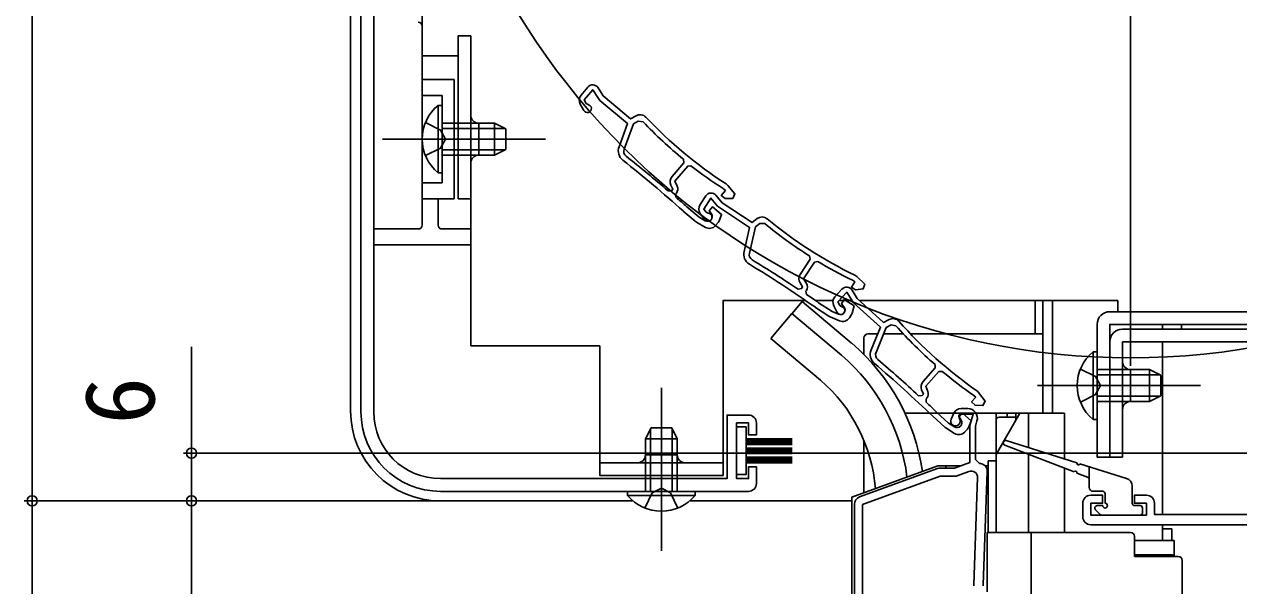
# Model space of a CAD drawing. Units: millimetres, scale not verified. Extents: x -525 to 525, y -783 to 779.
# Drawn here: x -280 to -127.4, y 288.5 to 359.1 of the extents above; entities that cross this region are included whole.
import ezdxf
from ezdxf.enums import TextEntityAlignment as Align

# ---------------------------------------------------------------- set-up
doc = ezdxf.new("R2010")
doc.units = ezdxf.units.MM
doc.header["$LTSCALE"] = 4
for name, color, linetype in [('0-3_YKK_11', 7, 'Continuous'), ('0-5_YKK_12', 2, 'Continuous'), ('0-6_YKK_13', 4, 'Continuous'), ('0-8_YKK_D', 6, 'Continuous')]:
    doc.layers.add(name, color=color, linetype=linetype)
doc.styles.add('ＭＳ ゴシック', font='')
doc.styles.get('ＭＳ ゴシック').set_extended_font_data('MS Gothic')

msp = doc.modelspace()

# ---------------------------------------------------------------- linework, layer by layer
at = {"layer": '0-3_YKK_11'}
for p, q in [((-237.698, 310.397), (-237.698, 431.904)), ((-236.098, 431.904), (-236.098, 310.397)), ((-209.188, 351.248), (-210.034, 350.244)), ((-210.137, 349.101), (-209.676, 348.298)), ((-203.46, 346.626), (-204.626, 343.448)), ((-194.373, 337.56), (-195.091, 336.461)), ((-195.539, 334.259), (-194.409, 333.603)), ((-195.054, 335.314), (-194.498, 334.572)), ((-193.142, 333.823), (-192.822, 334.202)), ((-188.125, 333.671), (-188.895, 330.375)), ((-177.256, 325.836), (-178.137, 324.863)), ((-178.28, 323.725), (-177.847, 322.905)), ((-178.756, 322.362), (-177.554, 321.848)), ((-176.323, 322.22), (-176.052, 322.636)), ((-171.693, 321.018), (-172.969, 317.882)), ((-163.539, 309.467), (-163.18, 310.236)), ((-162.274, 310.813), (-161.44, 310.813)), ((-164.209, 308.382), (-163.102, 307.686)), ((-161.828, 307.862), (-161.495, 308.23)), ((-175.037, 299.695), (-165.261, 303.253)), ((-158.996, 302.878), (-159.493, 288.63)), ((-160.693, 288.672), (-160.223, 302.124)), ((-188.998, 300.397), (-227.698, 300.397)), ((-175.695, 242.313), (-175.695, 298.755)), ((-146.999, 297.204), (-146.999, 298.904)), ((-119.999, 296.204), (-145.999, 296.204))]:
    msp.add_line(p, q, dxfattribs=at)
for points in [[(-203.119, 347.629), (-203.809, 347.233), (-207.248, 350.135), (-207.901, 351.161)], [(-209.166, 349.04), (-209.38, 349.188), (-209.635, 349.632), (-208.565, 350.9), (-207.863, 349.798)], [(-207.664, 349.57), (-204.198, 346.646), (-205.265, 343.739)], [(-202.251, 346.88), (-202.862, 346.969), (-203.46, 346.626)], [(-198.601, 339.992), (-197.127, 341.738), (-197.167, 342.164)], [(-197.952, 338.763), (-198.247, 339.402), (-196.642, 341.306), (-196.228, 341.349)], [(-199.09, 338.177), (-198.664, 338.211), (-198.501, 338.404), (-198.744, 338.927)], [(-192.182, 338.469), (-192.114, 338.409), (-191.907, 338.234), (-192.42, 337.626), (-191.951, 337.231), (-190.969, 337.228), (-190.698, 337.805), (-191.577, 338.858)], [(-198.118, 337.395), (-198.149, 337.814), (-198.066, 337.911)], [(-194.082, 335.372), (-194.312, 335.492), (-194.62, 335.902), (-193.712, 337.291), (-192.882, 336.282)], [(-187.908, 334.708), (-188.545, 334.231), (-192.312, 336.692), (-193.086, 337.631)], [(-194.451, 334.437), (-195.21, 334.878), (-196.756, 336.182), (-196.764, 336.188)], [(-192.648, 334.503), (-192.378, 335.236), (-193.504, 336.186), (-193.923, 335.689), (-193.653, 335.293)], [(-192.657, 336.081), (-188.86, 333.601), (-189.565, 330.585)], [(-197.224, 335.661), (-197.216, 335.654), (-195.682, 334.36)], [(-186.956, 334.071), (-187.573, 334.085), (-188.125, 333.671)], [(-182.493, 327.678), (-181.244, 329.591), (-181.335, 330.009)], [(-181.699, 326.538), (-182.071, 327.136), (-180.709, 329.221), (-180.303, 329.315)], [(-182.757, 325.818), (-182.339, 325.903), (-182.201, 326.114), (-182.505, 326.604)], [(-175.936, 326.949), (-175.862, 326.898), (-175.635, 326.749), (-176.07, 326.083), (-175.557, 325.748), (-174.581, 325.865), (-174.383, 326.471), (-175.383, 327.409)], [(-181.697, 325.16), (-181.779, 325.572), (-181.709, 325.679)], [(-177.311, 323.63), (-177.52, 323.784), (-177.759, 324.237), (-176.645, 325.467), (-175.983, 324.341)], [(-171.317, 322.008), (-172.02, 321.637), (-175.356, 324.657), (-175.973, 325.705)], [(-180.599, 323.547), (-180.59, 323.542), (-178.91, 322.444)], [(-177.697, 322.67), (-178.505, 323.016), (-180.198, 324.122), (-180.206, 324.127)], [(-175.915, 322.956), (-175.738, 323.717), (-176.97, 324.522), (-177.326, 323.978), (-177.01, 323.618)], [(-175.792, 324.107), (-172.43, 321.064), (-173.598, 318.195)], [(-170.476, 321.23), (-171.083, 321.34), (-171.693, 321.018)], [(-167.068, 314.218), (-165.535, 315.912), (-165.559, 316.338)], [(-166.462, 312.968), (-166.736, 313.616), (-165.064, 315.463), (-164.649, 315.491)], [(-167.62, 312.422), (-167.193, 312.44), (-167.024, 312.627), (-167.248, 313.158)], [(-160.706, 312.472), (-160.641, 312.41), (-160.44, 312.227), (-160.973, 311.638), (-160.519, 311.226), (-159.537, 311.189), (-159.247, 311.756), (-160.088, 312.839)], [(-166.676, 311.606), (-166.692, 312.025), (-166.606, 312.12)], [(-227.698, 301.997), (-191.698, 301.997), (-191.698, 309.997), (-188.998, 309.997)], [(-165.843, 309.841), (-165.836, 309.835), (-164.348, 308.487)], [(-163.114, 308.521), (-163.858, 308.989), (-165.357, 310.346), (-165.365, 310.352)], [(-161.15, 308.866), (-160.759, 310.113), (-162.465, 310.113), (-162.564, 309.902), (-162.526, 309.588)], [(-161.31, 308.524), (-161.015, 309.248), (-162.107, 310.236), (-162.543, 309.754), (-162.288, 309.349)], [(-187.998, 308.997), (-187.998, 307.497), (-188.998, 307.497), (-188.998, 308.997), (-190.498, 308.997), (-190.498, 301.997), (-188.998, 301.997), (-188.998, 303.497), (-187.998, 303.497), (-187.998, 301.397)], [(-164.919, 303.313), (-163.095, 303.313), (-161.195, 304.005), (-161.195, 308.567)], [(-160.294, 309.255), (-160.495, 308.613), (-160.495, 304.413), (-159.995, 303.913)], [(-137.999, 298.904), (-137.999, 297.504), (-118.999, 297.504), (-118.999, 303.704), (-100.199, 304.689), (-99.913, 304.403), (-96.816, 304.566), (-96.499, 304.883), (-90.377, 305.204), (-46.999, 305.204)], [(-161.296, 302.904), (-162.919, 302.313), (-164.919, 302.313), (-174.695, 298.755)], [(-145.999, 299.904), (-144.499, 299.904), (-144.499, 298.904), (-145.999, 298.904), (-145.999, 297.404), (-138.999, 297.404), (-138.999, 298.904), (-140.499, 298.904), (-140.499, 299.904), (-138.999, 299.904)], [(-174.695, 298.755), (-174.695, 248.913), (-166.695, 248.913), (-166.695, 253.813)]]:
    msp.add_lwpolyline(points, dxfattribs=at)
for centre, radius, start, end in [((-208.576, 350.732), 0.8, 32.46665, 139.85), ((-209.27, 349.599), 1, 139.85001, 209.84998), ((-207.02, 350.335), 1, 212.46662, 229.84999), ((-209.242, 348.546), 0.5, 209.84999, 81.16778), ((-202.621, 346.762), 1, 43.40258, 119.84999), ((-161.935, 385.241), 55.65, 223.57569, 230.72047), ((-161.935, 385.241), 55, 223.40257, 237.10967), ((-203.857, 343.222), 1.5, 159.85002, 231.72259), ((-203.875, 343.172), 0.8, 159.85002, 231.7164), ((-297.707, 224.291), 150, 47.94169, 51.72259), ((-297.708, 224.29), 150.651, 49.10983, 51.71639), ((-161.935, 385.241), 55.7, 231.9991, 237.10965), ((-197.836, 339.347), 1, 139.85001, 204.85001), ((-198.678, 338.427), 0.8, 319.84995, 24.84995), ((-192.344, 338.217), 1, 39.84998, 57.10965), ((-297.709, 224.289), 150.704, 47.94614, 48.63569), ((-193.703, 337.123), 0.8, 39.46665, 146.85), ((-194.254, 335.914), 1, 146.85001, 216.84998), ((-192.11, 336.918), 1, 219.46662, 236.84999), ((-195.037, 335.124), 1, 229.84989, 239.8499), ((-194.098, 334.872), 0.5, 216.84999, 88.16778), ((-194.149, 334.955), 0.6, 239.85, 34.27221), ((-193.586, 334.847), 1, 319.84994, 339.84995), ((-187.309, 333.908), 1, 50.40258, 126.84999), ((-151.615, 377.058), 55, 230.40257, 244.10967), ((-193.907, 334.468), 1, 239.85001, 319.84999), ((-151.615, 377.058), 55.65, 230.57569, 237.72047), ((-188.104, 330.244), 1.5, 166.85002, 238.72259), ((-188.116, 330.193), 0.8, 166.85002, 238.7164), ((-266.76, 200.762), 150, 54.94169, 58.72259), ((-266.761, 200.761), 150.651, 56.10983, 58.71639), ((-151.615, 377.058), 55.7, 238.9991, 244.10965), ((-181.656, 327.132), 1, 146.85001, 211.85001), ((-176.067, 326.679), 1, 46.84998, 64.10965), ((-182.379, 326.116), 0.8, 326.84995, 31.84995), ((-266.762, 200.759), 150.704, 54.94614, 55.63569), ((-176.663, 325.299), 0.8, 30.46665, 137.85), ((-177.396, 324.192), 1, 137.85001, 207.84998), ((-177.405, 323.139), 0.5, 207.84999, 79.16778), ((-177.461, 323.222), 0.6, 246.85, 41.27221), ((-175.121, 324.848), 1, 210.46662, 227.84999), ((-178.363, 323.281), 1, 236.84989, 246.8499), ((-177.161, 322.767), 1, 246.85001, 326.84999), ((-176.889, 323.183), 1, 326.84994, 346.84995), ((-170.85, 321.124), 1, 41.40258, 117.84999), ((-128.845, 358.159), 55.65, 221.57569, 228.72047), ((-128.845, 358.159), 55, 221.40257, 235.10967), ((-172.209, 317.629), 1.5, 157.85002, 229.72259), ((-172.228, 317.581), 0.8, 157.85002, 229.7164), ((-270.152, 202.046), 150, 45.94169, 49.72259), ((-270.153, 202.046), 150.651, 47.10983, 49.71639), ((-128.845, 358.159), 55.7, 229.9991, 235.10965), ((-166.327, 313.547), 1, 137.85001, 202.85001), ((-167.199, 312.657), 0.8, 317.84995, 22.84995), ((-160.878, 312.225), 1, 37.84998, 55.10965), ((-270.154, 202.044), 150.704, 45.94614, 46.63569), ((-227.698, 310.397), 10, 180.00001, 269.99999), ((-227.698, 310.397), 8.4, 180.00001, 269.99999), ((-188.998, 308.997), 1, 0.00001, 89.99999), ((-162.274, 309.813), 1, 90.00001, 155.00001), ((-161.44, 309.613), 1.2, 342.61664, 89.99999), ((-163.676, 309.229), 1, 227.84989, 237.8499), ((-162.995, 309.213), 0.6, 155.00001, 38.61222), ((-162.795, 309.029), 0.6, 237.85, 32.27221), ((-162.236, 308.901), 1, 317.84994, 337.84995), ((-160.195, 308.567), 1, 162.61662, 179.99999), ((-162.57, 308.533), 1, 237.85001, 317.84999), ((-159.995, 302.913), 1, 358.00002, 90.00002), ((-164.919, 302.313), 1, 89.99994, 109.99995), ((-161.023, 302.152), 0.8, 358.00002, 110.00004), ((-188.998, 301.397), 1, 270.00001, 359.99999), ((-174.695, 298.755), 1, 110.00002, 179.99999), ((-145.999, 298.904), 1, 90.00001, 179.99999), ((-138.999, 298.904), 1, 0.00001, 89.99999), ((-145.999, 297.204), 1, 180.00001, 269.99999), ((-156.495, 288.525), 4.2, 177.9998, 179.99983), ((-156.495, 288.525), 3, 177.99973, 179.99975)]:
    msp.add_arc(centre, radius, start, end, dxfattribs=at)
at = {"layer": '0-5_YKK_12'}
for p, q in [((-140.998, 316.2), (-140.998, 498.2)), ((-151.999, 324.397), (-151.999, 310.216)), ((-150.799, 324.397), (-150.799, 310.216)), ((-183.55, 322.747), (-186.186, 319.606)), ((-177.328, 317.526), (-183.55, 322.747)), ((-136.999, 321.397), (-136.999, 320.804)), ((-179.963, 314.385), (-186.186, 319.606)), ((-45.999, 319.204), (-137, 319.204)), ((-136.999, 319.204), (-136.999, 297.5)), ((-169.331, 310.216), (-149.299, 310.216)), ((-154.899, 310.216), (-157.899, 305.02)), ((-157.899, 295.213), (-157.899, 310.207)), ((-156.499, 309.716), (-156.499, 310.216)), ((-155.399, 309.35), (-155.399, 310.216)), ((-153.799, 305.901), (-153.799, 310.216)), ((-149.299, 304.482), (-149.299, 310.216)), ((-155.399, 309.716), (-157.499, 309.716)), ((-153.799, 295.213), (-153.799, 305.054)), ((-149.299, 295.213), (-149.299, 303.308)), ((-136.999, 296.201), (-136.999, 294.213)), ((-136.999, 295.7), (-135.799, 295.7)), ((-135.799, 295.7), (-135.799, 294.213))]:
    msp.add_line(p, q, dxfattribs=at)
msp.add_circle((-140.998, 407.2), 90, dxfattribs=at)
for centre, radius, start, end in [((-192.999, 299.216), 24.1, 7.10626, 49.44067), ((-192.999, 299.216), 20, 4.40191, 49.32605), ((-157.499, 309.316), 0.4, 90, 180)]:
    msp.add_arc(centre, radius, start, end, dxfattribs=at)
at = {"layer": '0-6_YKK_13'}
for p, q in [((-238.998, 431.754), (-238.998, 310.5)), ((-229.998, 355.197), (-229.998, 427.428)), ((-229.998, 358.897), (-229.998, 333.897)), ((-225.498, 357.697), (-225.498, 337.197)), ((-225.498, 357.697), (-223.898, 357.697)), ((-223.898, 318.697), (-223.898, 357.697)), ((-229.998, 355.197), (-225.498, 355.197)), ((-225.998, 352.2), (-229.998, 352.2)), ((-225.998, 352.2), (-225.998, 337.2)), ((-229.998, 350.2), (-227.498, 350.2)), ((-227.498, 339.2), (-227.498, 350.2)), ((-228.007, 348.95), (-228.007, 342.7)), ((-227.498, 348.95), (-228.007, 348.95)), ((-228.007, 340.45), (-228.007, 346.7)), ((-220.898, 346.7), (-227.498, 346.7)), ((-227.498, 340.45), (-227.498, 346.7)), ((-222.898, 342.697), (-222.898, 346.697)), ((-220.898, 346.7), (-220.898, 342.7)), ((-220.898, 346.7), (-219.498, 346)), ((-219.59, 346.046), (-227.498, 346.046)), ((-219.498, 343.4), (-219.498, 346)), ((-234.998, 344.7), (-214.498, 344.7)), ((-219.59, 343.354), (-227.498, 343.354)), ((-220.898, 342.7), (-219.498, 343.4)), ((-227.498, 340.45), (-228.007, 340.45)), ((-229.998, 339.2), (-227.498, 339.2)), ((-229.998, 337.2), (-225.998, 337.2)), ((-227.998, 337.2), (-227.998, 333.897)), ((-225.498, 337.197), (-223.898, 337.197)), ((-235.998, 333.397), (-230.498, 333.397)), ((-227.498, 333.397), (-223.898, 333.397)), ((-235.998, 331.397), (-223.898, 331.397)), ((-181.831, 324.4), (-192.198, 324.4)), ((-182.26, 324.27), (-183.548, 322.736)), ((-176.041, 319.052), (-182.263, 324.273)), ((-178.374, 324.4), (-180.596, 324.4)), ((-176.016, 324.397), (-177.614, 324.397)), ((-152.998, 324.397), (-152.998, 320.2)), ((-143.598, 322.997), (-64.498, 322.997)), ((-82.288, 320.804), (-142.001, 320.804)), ((-134.601, 321.404), (-134.601, 320.804)), ((-174.498, 317.616), (-174.498, 319.7)), ((-172.782, 320.2), (-173.998, 320.2)), ((-169.478, 320.2), (-172.026, 320.2)), ((-152, 320.2), (-168.583, 320.2)), ((-143.601, 319.204), (-143.601, 304.704)), ((-142.001, 319.204), (-62.601, 319.204)), ((-142.001, 304.704), (-142.001, 319.204)), ((-145.71, 317.954), (-145.71, 311.704)), ((-145.201, 317.954), (-145.71, 317.954)), ((-145.71, 309.454), (-145.71, 315.704)), ((-138.601, 315.704), (-145.201, 315.704)), ((-145.201, 309.454), (-145.201, 315.704)), ((-137.293, 315.05), (-145.201, 315.05)), ((-141.001, 315.704), (-141.001, 311.704)), ((-138.601, 315.704), (-138.601, 311.704)), ((-138.601, 315.704), (-137.201, 315.004)), ((-137.201, 312.404), (-137.201, 315.004)), ((-199.948, 292.897), (-199.948, 313.397)), ((-152.701, 313.704), (-132.201, 313.704)), ((-137.293, 312.359), (-145.201, 312.359)), ((-138.601, 311.704), (-137.201, 312.404)), ((-201.948, 306.997), (-201.248, 308.397)), ((-201.294, 308.306), (-201.294, 300.397)), ((-198.648, 308.397), (-201.248, 308.397)), ((-197.948, 306.997), (-198.648, 308.397)), ((-198.602, 308.306), (-198.602, 300.397)), ((-145.201, 309.454), (-145.71, 309.454)), ((-201.948, 306.997), (-201.948, 300.397)), ((-201.948, 306.997), (-197.948, 306.997)), ((-183.498, 306.997), (-189.298, 306.997)), ((-183.498, 306.897), (-189.298, 306.897)), ((-183.498, 306.797), (-189.298, 306.797)), ((-174.498, 300.227), (-174.498, 306.804)), ((-156.604, 306.787), (-147.735, 303.99)), ((-183.498, 306.697), (-189.298, 306.697)), ((-183.498, 306.597), (-189.298, 306.597)), ((-183.498, 306.497), (-189.298, 306.497)), ((-183.498, 306.397), (-189.298, 306.397)), ((-183.498, 306.297), (-189.298, 306.297)), ((-183.498, 305.847), (-189.298, 305.847)), ((-183.498, 305.747), (-189.298, 305.747)), ((-183.498, 305.647), (-189.298, 305.647)), ((-183.498, 305.547), (-189.298, 305.547)), ((-183.498, 305.447), (-189.298, 305.447)), ((-183.498, 305.347), (-189.298, 305.347)), ((-183.498, 305.247), (-189.298, 305.247)), ((-148.096, 302.842), (-156.803, 306.221)), ((-151.998, 305.331), (-151.998, 305.333)), ((-192.198, 303.997), (-207.698, 303.997)), ((-197.948, 304.997), (-201.948, 304.997)), ((-183.498, 305.147), (-189.298, 305.147)), ((-183.498, 304.697), (-189.298, 304.697)), ((-183.498, 304.597), (-189.298, 304.597)), ((-183.498, 304.497), (-189.298, 304.497)), ((-183.498, 304.397), (-189.298, 304.397)), ((-183.498, 304.297), (-189.298, 304.297)), ((-183.498, 304.197), (-189.298, 304.197)), ((-183.498, 304.097), (-189.298, 304.097)), ((-183.498, 303.997), (-189.298, 303.997)), ((-158.897, 304.216), (-158.897, 295.213)), ((-158.897, 304.216), (-157.899, 304.216)), ((-147.353, 303.87), (-141.494, 302.021)), ((-143.601, 304.704), (-142.001, 304.704)), ((-164.195, 303.613), (-164.195, 303.313)), ((-158.897, 303.613), (-159.281, 303.613)), ((-146.386, 302.178), (-147.724, 302.697)), ((-146.194, 303.504), (-146.194, 300.901)), ((-140.794, 301.068), (-140.794, 298.901)), ((-227.698, 299.2), (-203.577, 299.2)), ((-204.198, 300.397), (-204.198, 299.888)), ((-204.198, 299.888), (-197.948, 299.888)), ((-195.698, 300.397), (-201.948, 300.397)), ((-195.698, 299.888), (-201.948, 299.888)), ((-196.319, 299.2), (-175.996, 299.2)), ((-195.698, 300.397), (-195.698, 299.888)), ((-144.494, 300.401), (-145.694, 300.401)), ((-144.194, 298.901), (-144.194, 300.101)), ((-145.407, 298.089), (-144.807, 297.489)), ((-145.194, 298.601), (-144.494, 298.601)), ((-140.494, 298.601), (-139.795, 298.601)), ((-139.495, 297.701), (-139.495, 298.301)), ((-144.595, 297.401), (-139.795, 297.401)), ((-158.995, 295.213), (-153.759, 295.213)), ((-158.995, 293.213), (-158.995, 295.213)), ((-153.759, 295.213), (-140.995, 295.213)), ((-153.495, 287.288), (-153.495, 295.213)), ((-158.995, 287.769), (-158.995, 293.213)), ((-135.895, 292.413), (-140.495, 292.413)), ((-135.236, 292.213), (-135.495, 292.213)), ((-135.236, 292.213), (-134.995, 292.213)), ((-134.495, 291.713), (-134.495, 238.7))]:
    msp.add_line(p, q, dxfattribs=at)
for points in [[(-53.098, 492.497), (-53.098, 488.197), (-49.498, 488.197), (-49.498, 324.297), (-64.498, 324.297), (-64.498, 321.397), (-143.598, 321.397), (-143.598, 304.697), (-145.198, 304.697), (-145.198, 321.397)], [(-227.498, 348.95), (-227.498, 342.7), (-220.898, 342.7)], [(-229.594, 346.775), (-227.687, 345.845), (-227.079, 344.7)], [(-229.594, 342.625), (-227.687, 343.555), (-227.079, 344.7)], [(-181.822, 324.397), (-192.198, 324.397), (-192.198, 302.397), (-207.698, 302.397), (-207.698, 318.697), (-223.898, 318.697)], [(-142.598, 322.997), (-142.598, 324.397), (-175.07, 324.397)], [(-145.201, 317.954), (-145.201, 311.704), (-138.601, 311.704)], [(-147.297, 315.779), (-145.391, 314.849), (-144.782, 313.704)], [(-147.297, 311.629), (-145.391, 312.559), (-144.782, 313.704)], [(-204.198, 300.397), (-197.948, 300.397), (-197.948, 306.997)], [(-162.271, 303.613), (-165.195, 303.613), (-175.995, 299.682), (-175.995, 243.013)], [(-202.023, 298.301), (-201.093, 300.208), (-199.948, 300.817)], [(-197.873, 298.301), (-198.803, 300.208), (-199.948, 300.817)], [(-140.495, 294.713), (-140.495, 293.213), (-140.495, 292.413)]]:
    msp.add_lwpolyline(points, dxfattribs=at)
for points in [[(-190.498, 302.497), (-189.298, 302.497), (-189.298, 308.497), (-190.498, 308.497)], [(-135.495, 294.213), (-140.495, 294.213), (-140.495, 292.213), (-135.495, 292.213)]]:
    msp.add_lwpolyline(points, close=True, dxfattribs=at)
for centre, radius, start, end in [((-230.498, 358.897), 0.5, 0, 90), ((-224.467, 344.7), 5.531, 129.79413, 230.20587), ((-222.898, 347.697), 1, 180, 270), ((-222.898, 341.697), 1, 90, 180), ((-230.498, 333.897), 0.5, 270, 0), ((-227.498, 333.897), 0.5, 180, 270), ((-143.598, 321.397), 1.6, 90, 180), ((-142.001, 319.204), 1.6, 90, 180), ((-192.997, 299.211), 26.1, 8.09321, 49.44067), ((-173.998, 319.7), 0.5, 90, 180), ((-142.17, 313.704), 5.531, 129.79413, 230.20587), ((-141.001, 316.704), 1, 180, 270), ((-141.001, 310.704), 1, 90, 180), ((-227.698, 310.5), 11.3, 180, 270), ((-156.694, 306.501), 0.3, 72.4957, 248.78837), ((-202.948, 304.997), 1, 270, 0), ((-196.948, 304.997), 1, 180, 270), ((-147.544, 303.93), 0.2, 162.4957, 342.4957), ((-147.91, 302.77), 0.2, 338.78837, 158.78837), ((-146.494, 301.899), 0.3, 0, 68.78837), ((-145.694, 300.901), 0.5, 180, 270), ((-141.794, 301.068), 1, 0, 72.4957), ((-199.948, 303.429), 5.531, 219.79413, 320.20587), ((-144.494, 300.101), 0.3, 0, 90), ((-145.194, 298.301), 0.3, 90, 225), ((-144.194, 298.601), 0.3, 180, 90), ((-140.494, 298.901), 0.3, 180, 270), ((-139.795, 298.301), 0.3, 0, 90), ((-139.795, 297.701), 0.3, 270, 0), ((-144.595, 297.701), 0.3, 225, 270), ((-140.995, 294.713), 0.5, 0, 90), ((-135.895, 291.913), 0.5, 36.8699, 90), ((-134.995, 291.713), 0.5, 0, 90)]:
    msp.add_arc(centre, radius, start, end, dxfattribs=at)
at = {"layer": '0-8_YKK_D'}
for p, q in [((-278.998, 533.701), (-278.998, 299.204)), ((-19.699, 305.204), (-259.998, 305.204)), ((-208.501, 299.204), (-279.998, 299.204)), ((-208.501, 299.204), (-279.998, 299.204)), ((-278.998, 299.204), (-278.998, -44.796)), ((-208.501, 299.204), (-259.998, 299.204)), ((-209.501, 299.204), (-259.998, 299.204)), ((-258.998, 299.204), (-258.998, 225.202))]:
    msp.add_line(p, q, dxfattribs=at)
msp.add_lwpolyline([(-258.998, 299.204), (-258.998, 305.204), (-258.998, 318.572)], dxfattribs=at)
for centre in [(-258.998, 305.204), (-278.998, 299.204), (-278.998, 299.204), (-258.998, 299.204), (-258.998, 299.204)]:
    msp.add_circle(centre, 0.637, dxfattribs=at)

# ---------------------------------------------------------------- texts
at = {"layer": '0-8_YKK_D', "style": 'ＭＳ ゴシック'}
msp.add_text('6', height=8.798, rotation=90, dxfattribs=at).set_placement((-260.998, 308.799), align=Align.BOTTOM_LEFT)

doc.saveas('drawing.dxf')
